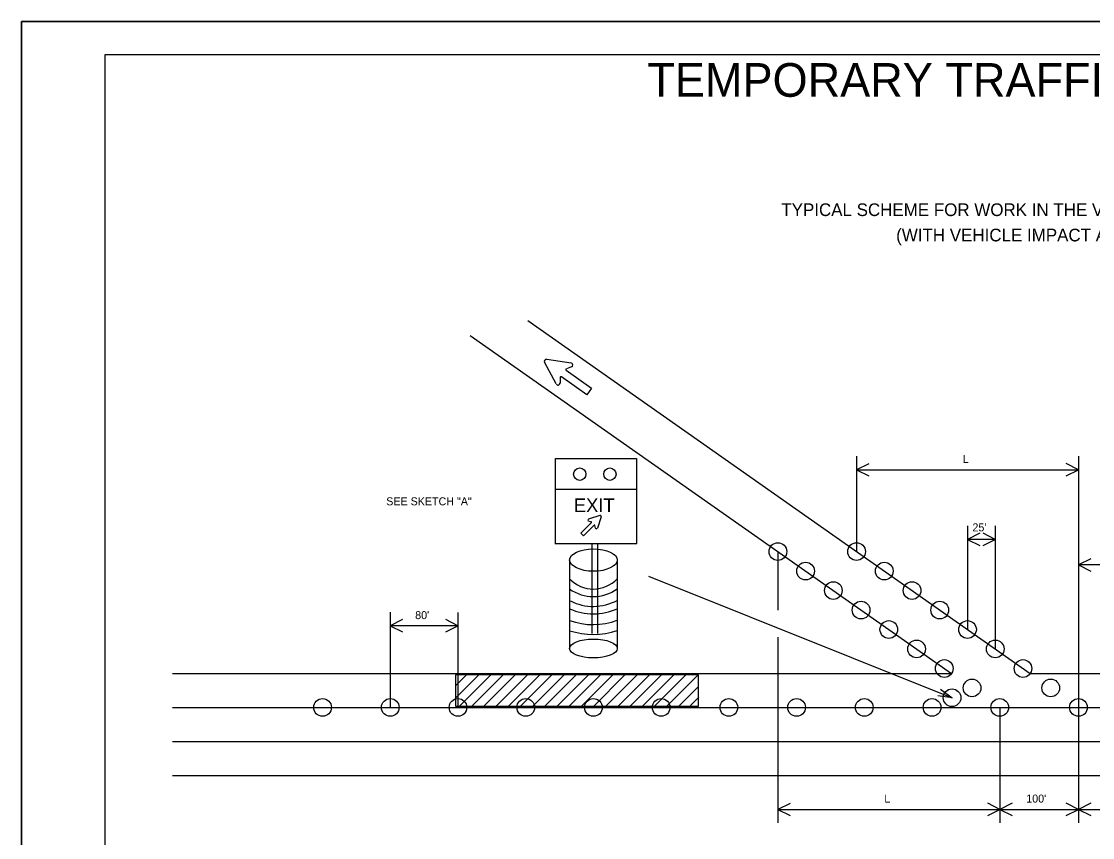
# Model space of a CAD drawing. Extents: x 0 to 34, y 0 to 22.
# Drawn here: x 0 to 16.06, y 9.75 to 22 of the extents above; entities that cross this region are included whole.
import ezdxf

# ---------------------------------------------------------------- set-up
doc = ezdxf.new("R2010")
doc.units = 0
for name, color, linetype in [('ANNO-SHT', 7, 'Continuous'), ('Level 1', 7, 'Continuous'), ('PlotBorder', 7, 'Continuous'), ('SHADE-GENERIC', 7, 'Continuous'), ('SHT-BNDRY', 7, 'Continuous'), ('SHT-FENCE', 7, 'Continuous')]:
    doc.layers.add(name, color=color, linetype=linetype)

msp = doc.modelspace()

# ---------------------------------------------------------------- linework, layer by layer
at = {"layer": 'Level 1'}
for p, q in [((7.592, 17.511), (15.127, 12.214)), ((6.731, 17.286), (13.946, 12.214)), ((8.01, 15.439), (9.225, 15.439)), ((8.01, 14.157), (8.01, 15.439)), ((9.225, 15.439), (9.225, 14.167)), ((12.524, 15.477), (12.524, 14.044)), ((15.852, 15.477), (15.852, 9.972)), ((12.524, 15.273), (15.852, 15.273)), ((14.674, 15.275), (14.674, 15.273)), ((15.852, 15.275), (15.852, 15.273)), ((8.01, 14.979), (9.225, 14.979)), ((8.389, 14.32), (8.549, 14.482)), ((8.676, 14.586), (8.505, 14.528)), ((8.507, 14.499), (8.546, 14.492)), ((8.515, 14.532), (8.515, 14.532)), ((8.695, 14.566), (8.638, 14.395)), ((8.389, 14.32), (8.431, 14.278)), ((8.431, 14.278), (8.591, 14.439)), ((8.609, 14.397), (8.601, 14.436)), ((14.188, 14.431), (14.188, 12.874)), ((14.604, 14.431), (14.604, 12.582)), ((9.228, 14.161), (8.013, 14.161)), ((8.552, 14.167), (8.552, 14.068)), ((8.639, 14.163), (8.639, 14.071)), ((14.604, 14.227), (14.188, 14.227)), ((8.552, 14.102), (8.552, 12.816)), ((8.639, 14.102), (8.639, 12.816)), ((11.346, 14.042), (11.346, 13.165)), ((8.221, 13.917), (8.221, 12.59)), ((8.935, 13.917), (8.935, 12.59)), ((20.929, 13.846), (15.852, 13.846)), ((9.405, 13.677), (13.956, 11.851)), ((5.532, 13.134), (5.532, 11.705)), ((6.547, 13.132), (6.547, 11.705)), ((6.547, 12.93), (5.532, 12.93)), ((6.365, 12.93), (6.365, 12.928)), ((11.346, 12.757), (11.346, 9.972)), ((2.264, 12.214), (13.946, 12.214)), ((15.127, 12.214), (32.051, 12.214)), ((13.781, 11.977), (13.956, 11.851)), ((13.956, 11.851), (13.745, 11.88)), ((2.264, 11.705), (32.051, 11.705)), ((14.674, 11.705), (14.674, 9.972)), ((2.264, 11.195), (32.051, 11.195)), ((2.264, 10.685), (32.051, 10.685)), ((11.346, 10.175), (26.007, 10.175)), ((14.674, 10.177), (14.674, 10.175)), ((15.852, 10.177), (15.852, 10.175))]:
    msp.add_line(p, q, dxfattribs=at)
for points in [[(12.707, 15.363), (12.524, 15.271), (12.707, 15.179)], [(15.669, 15.181), (15.852, 15.273), (15.669, 15.364)], [(14.371, 14.319), (14.188, 14.227), (14.371, 14.135)], [(14.421, 14.135), (14.604, 14.227), (14.421, 14.319)], [(16.035, 13.935), (15.852, 13.844), (16.035, 13.752)], [(5.715, 13.022), (5.532, 12.93), (5.715, 12.838)], [(6.365, 12.838), (6.547, 12.93), (6.365, 13.022)], [(6.511, 11.846), (6.858, 12.194)], [(6.511, 12.029), (6.675, 12.194)], [(6.571, 11.723), (7.041, 12.194)], [(6.754, 11.723), (7.223, 12.194)], [(6.937, 11.723), (7.406, 12.194)], [(7.119, 11.723), (7.589, 12.194)], [(7.302, 11.723), (7.772, 12.194)], [(7.485, 11.723), (7.955, 12.194)], [(7.668, 11.723), (8.137, 12.194)], [(7.851, 11.723), (8.32, 12.194)], [(8.033, 11.723), (8.503, 12.194)], [(8.216, 11.723), (8.686, 12.194)], [(8.399, 11.723), (8.868, 12.194)], [(8.582, 11.723), (9.051, 12.194)], [(8.765, 11.723), (9.234, 12.194)], [(8.947, 11.723), (9.417, 12.194)], [(9.13, 11.723), (9.6, 12.194)], [(9.313, 11.723), (9.782, 12.194)], [(9.496, 11.723), (9.965, 12.194)], [(9.679, 11.723), (10.148, 12.194)], [(9.861, 11.723), (10.155, 12.017)], [(10.035, 11.732), (10.161, 11.858)], [(11.529, 10.265), (11.346, 10.174), (11.529, 10.082)], [(14.491, 10.084), (14.674, 10.175), (14.491, 10.267)], [(14.857, 10.267), (14.674, 10.175), (14.857, 10.084)], [(15.669, 10.084), (15.852, 10.175), (15.669, 10.267)], [(16.035, 10.267), (15.852, 10.175), (16.035, 10.084)]]:
    msp.add_lwpolyline(points, dxfattribs=at)
msp.add_lwpolyline([(10.155, 12.194), (6.511, 12.194), (6.511, 11.723), (10.155, 11.723)], close=True, dxfattribs=at)
for centre, major_axis, ratio in [((8.373, 15.206), (0, 0.0937), 0.996122), ((8.825, 15.206), (0, 0.0937), 0.996122), ((8.578, 13.917), (0.357, 0), 0.471686), ((8.578, 12.59), (0.357, 0), 0.39714)]:
    msp.add_ellipse(centre, major_axis=major_axis, ratio=ratio, dxfattribs=at)
for centre, major_axis, start_param, end_param in [((8.509, 14.514), (0, -0.0149), 3.463553, 6.086), ((8.545, 14.486), (0, 0.00597), 3.927201, 6.086644), ((8.68, 14.571), (0, 0.0149), 4.390595, 6.605399), ((8.595, 14.435), (0, 0.00597), 4.90935, 7.068793), ((8.623, 14.4), (0, 0.0149), 1.768402, 4.390848), ((8.576, 13.98), (0, -0.498), 5.484172, 7.091219), ((8.576, 13.98), (0, -0.612), 5.660135, 6.912526), ((8.576, 13.98), (0, -0.871), 5.861006, 6.709309), ((8.576, 13.98), (0, -0.759), 5.813026, 6.775447), ((8.576, 13.98), (0, -1.032), 5.93013, 6.639415), ((8.576, 13.98), (0, -1.179), 5.975548, 6.593567)]:
    msp.add_ellipse(centre, major_axis=major_axis, ratio=0.996122, start_param=start_param, end_param=end_param, dxfattribs=at)
at = {"layer": 'PlotBorder'}
msp.add_lwpolyline([(0, 0), (34, 0), (34, 22), (0, 22)], close=True, dxfattribs=at)
at = {"layer": 'SHADE-GENERIC'}
for p, q in [((8.021, 16.559), (7.845, 16.884)), ((7.876, 16.929), (7.877, 16.929)), ((7.877, 16.929), (8.242, 16.875)), ((8.17, 16.765), (8.55, 16.497)), ((8.249, 16.816), (8.172, 16.786)), ((8.011, 16.577), (8.011, 16.577)), ((8.08, 16.655), (8.078, 16.572)), ((8.48, 16.397), (8.099, 16.665)), ((8.55, 16.497), (8.48, 16.397))]:
    msp.add_line(p, q, dxfattribs=at)
for centre, major_axis, start_param, end_param in [((7.872, 16.899), (0, 0.0306), 6.135924, 8.350729), ((8.237, 16.844), (0, 0.0306), 3.513731, 6.136178), ((8.176, 16.775), (0, 0.0122), 0.371494, 2.530937), ((8.048, 16.573), (0, 0.0306), 2.06729, 4.689736), ((8.092, 16.654), (0, -0.0122), 2.530937, 4.690381)]:
    msp.add_ellipse(centre, major_axis=major_axis, ratio=0.996122, start_param=start_param, end_param=end_param, dxfattribs=at)
for centre in [(11.344, 14.044), (12.524, 14.044), (11.76, 13.751), (12.94, 13.751), (12.176, 13.459), (13.356, 13.459), (12.592, 13.166), (13.772, 13.166), (13.008, 12.874), (14.188, 12.874), (13.424, 12.582), (14.604, 12.582), (13.84, 12.289), (15.02, 12.289), (14.256, 11.997), (15.436, 11.997), (13.956, 11.851), (4.516, 11.705), (5.532, 11.705), (6.547, 11.705), (7.563, 11.705), (8.578, 11.705), (9.594, 11.705), (10.609, 11.705), (11.625, 11.705), (12.64, 11.705), (13.656, 11.705), (14.671, 11.705), (15.852, 11.705)]:
    msp.add_ellipse(centre, major_axis=(0, 0.133), ratio=0.996122, dxfattribs=at)
at = {"layer": 'SHT-BNDRY'}
msp.add_lwpolyline([(1.25, 0.5), (33.5, 0.5), (33.5, 21.5), (1.25, 21.5)], close=True, dxfattribs=at)
at = {"layer": 'SHT-FENCE'}
msp.add_lwpolyline([(0, 22), (34, 22), (34, 0), (0, 0)], close=True, dxfattribs=at)

# ---------------------------------------------------------------- texts
at = {"layer": 'ANNO-SHT'}
msp.add_text('TEMPORARY TRAFFIC CONTROL PLAN SHEET', height=0.50546, dxfattribs=at).set_placement((9.387, 20.869))
at = {"layer": 'Level 1'}
for s, height, p in [('TYPICAL SCHEME FOR WORK IN THE VICINITY OF EXIT RAMPS', 0.19, (11.396, 19.079)), ('(WITH VEHICLE IMPACT ATTENUATOR)', 0.19, (13.118, 18.699)), ('L', 0.12, (14.118, 15.375)), ('SEE SKETCH "A"', 0.12, (5.471, 14.738)), ('EXIT', 0.2055, (8.285, 14.636)), ("25'", 0.12, (14.262, 14.347)), ("80'", 0.12, (5.905, 13.03)), ('L', 0.12, (12.94, 10.277)), ("100'", 0.12, (15.069, 10.277))]:
    msp.add_text(s, height=height, dxfattribs=at).set_placement(p)

doc.saveas('drawing.dxf')
